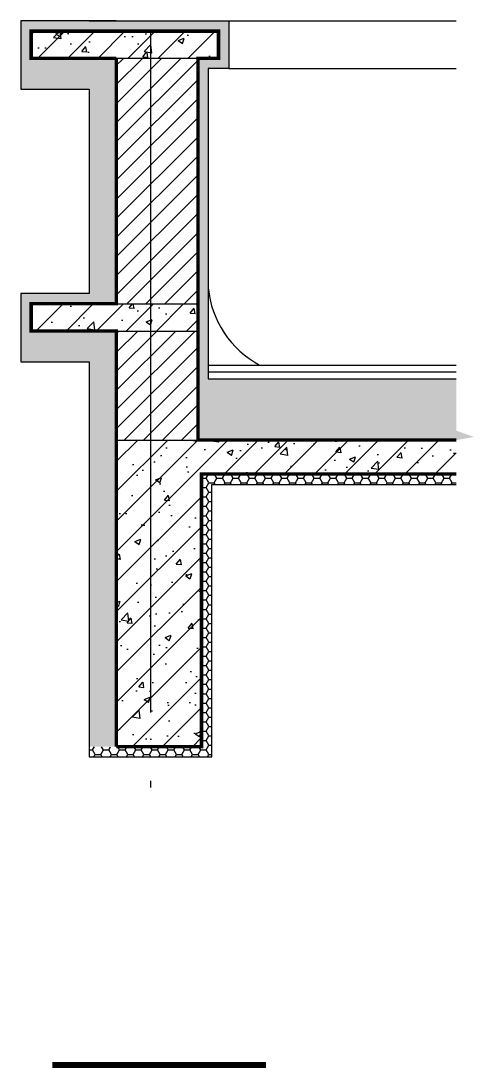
# Model space of a CAD drawing. Extents: x 28773 to 175644, y 7355 to 486294.
# Drawn here: x 136056 to 141377, y 25705 to 37997 of the extents above; entities that cross this region are included whole.
import ezdxf

# ---------------------------------------------------------------- set-up
doc = ezdxf.new("R2010")
doc.units = 0
doc.header["$LTSCALE"] = 1000
doc.header["$MEASUREMENT"] = 0
doc.linetypes.add('DOTE', pattern=[2.42, 2, -0.2, 0.02, -0.2])
for name, color, linetype in [('DIM_SYMB', 3, 'Continuous'), ('DOTE', 1, 'DOTE'), ('立面', 43, 'Continuous')]:
    doc.layers.add(name, color=color, linetype=linetype)
pattern_1 = [(45, (-1000217.185, -240885.81), (-44.194174, 44.194174), []), (50, (-1000217.18, -240885.81), (179.315046, -15.688034), [18.75, -206.25]), (355, (-1000217.18, -240885.81), (-34.687833, 188.048033), [15, -165]), (100.4514, (-1000202.24, -240887.12), (144.627345, 172.359886), [15.935047, -175.285528]), (46.1842, (-1000217.18, -240835.81), (266.81026, -41.379754), [28.125, -309.375]), (96.6356, (-1000194.95, -240839.26), (233.665676, 243.52947), [23.90257, -262.92825]), (351.1842, (-1000217.18, -240835.8), (233.665486, 243.52965), [22.5, -247.5]), (21, (-1000192.18, -240848.31), (149.226763, -100.654723), [18.75, -206.25]), (326, (-1000192.18, -240848.31), (60.828833, 181.28751), [15, -165]), (71.4514, (-1000179.75, -240856.7), (210.055657, 80.632624), [15.935047, -175.285528]), (37.5, (-1000217.185, -240885.81), (3.039964, 83.2234635), [0, -163, 0, -167.5, 0, -165.625]), (7.5, (-1000217.185, -240885.81), (65.767384, 98.602928), [0, -95.5, 0, -159.25, 0, -63.125]), (327.5, (-1000272.935, -240885.81), (133.455609, -5.638718), [0, -62.5, 0, -195, 0, -258.75]), (317.5, (-1000297.93, -240885.81), (145.796542, 25.026246), [0, -81.25, 0, -129.5, 0, -183.75])]

# ---------------------------------------------------------------- blocks, each defined once
blk = doc.blocks.new('354634534535')
h = blk.add_hatch()
h.set_pattern_fill('HONEY', color=6, scale=10)
h.set_pattern_definition([(0, (-1000217.185, -240885.812), (23.8125, 13.74815), [15.875, -31.75]), (120, (-1000217.185, -240885.812), (-23.81249716, 13.74815493), [15.875, -31.75]), (60, (-1000217.185, -240885.812), (2.84e-06, 27.49630493), [-31.75, 15.875])])
h.paths.add_polyline_path([(-1284.7, -309), (-1204.7, -309), (-1204.7, 911), (-1454.7, 911), (-1454.7, 991), (-1204.7, 991), (-1204.7, 1711), (-1454.7, 1711), (-1454.7, 1791), (-904.7, 1791), (-904.7, 1711), (-964.7, 1711), (-964.7, 591), (-205.9, 591), (-154.4, 600.1), (-206.9, 618.7), (-206.9, 771), (-934.7, 771), (-934.7, 1681), (-874.7, 1681), (-874.7, 1821), (-1484.7, 1821), (-1484.7, 1621), (-1284.7, 1621), (-1284.7, 1021), (-1484.7, 1021), (-1484.7, 821), (-1284.7, 821)])
h = blk.add_hatch()
h.set_pattern_fill('钢筋混凝土', color=256, scale=25)
h.set_pattern_definition(pattern_1)
h.paths.add_polyline_path([(-964.7, 1711), (-904.7, 1711), (-904.7, 1791), (-1104.7, 1791), (-1104.7, 1711)])
h.paths.add_polyline_path([(-1104.7, 1711), (-1104.7, 1791), (-1204.7, 1791), (-1454.7, 1791), (-1454.7, 1711), (-1204.7, 1711)])
h = blk.add_hatch()
h.set_pattern_fill('ANSI31', color=256, scale=25)
h.set_pattern_definition([(45, (-1000217.185, -240885.812), (-28.0633004, 28.0633004), [])])
h.paths.add_polyline_path([(-964.7, 911), (-1104.7, 911), (-1104.7, 591), (-964.7, 591)])
h.paths.add_polyline_path([(-1104.7, 911), (-1204.7, 911), (-1204.7, 591), (-1104.7, 591)])
h.paths.add_polyline_path([(-964.7, 1711), (-1104.7, 1711), (-1104.7, 991), (-964.7, 991)])
h.paths.add_polyline_path([(-1104.7, 1711), (-1204.7, 1711), (-1204.7, 991), (-1104.7, 991)])
h = blk.add_hatch()
h.set_pattern_fill('钢筋混凝土', color=256, scale=25)
h.set_pattern_definition(pattern_1)
h.paths.add_polyline_path([(-964.7, 911), (-964.7, 991), (-1104.7, 991), (-1104.7, 911)])
h.paths.add_polyline_path([(-1104.7, 911), (-1104.7, 991), (-1204.7, 991), (-1454.7, 991), (-1454.7, 911), (-1204.7, 911)])
h.paths.add_polyline_path([(-1104.7, -309), (-954.7, -309), (-954.7, 491), (-206.9, 491), (-206.9, 562.5), (-259.4, 581.6), (-205.9, 591), (-1104.7, 591)])
h.paths.add_polyline_path([(-1204.7, -309), (-1104.7, -309), (-1104.7, 591), (-1204.7, 591)])
h = blk.add_hatch()
h.set_pattern_fill('HONEY', color=6, scale=10)
h.set_pattern_definition([(0, (-143051.794, -73864.172), (23.8125, 13.74815), [15.875, -31.75]), (120, (-143051.794, -73864.172), (-23.8124972, 13.7481549), [15.875, -31.75]), (60, (-143051.794, -73864.172), (2.8e-06, 27.4963049), [-31.75, 15.875])])
h.paths.add_polyline_path([(-206.9, 491), (-954.7, 491), (-954.7, -309), (-1104.7, -309), (-1104.7, -339), (-924.7, -339), (-924.7, 461), (-206.9, 461)])
h.paths.add_polyline_path([(-1104.7, -309), (-1204.7, -309), (-1284.7, -309), (-1284.7, -339), (-1104.7, -339)])
at = {"color": 6}
for points in [[(-1204.7, 1821), (-1484.7, 1821), (-1484.7, 1621), (-1284.7, 1621)], [(-1284.7, 1821), (-964.7, 1821), (-874.7, 1821), (-874.7, 1681), (-934.7, 1681), (-934.7, 771)], [(-1284.7, 1621), (-1284.7, 1021)], [(-1284.7, 1021), (-1484.7, 1021), (-1484.7, 821), (-1284.7, 821)], [(-1284.7, 821), (-1284.7, -339)], [(-1284.7, -339), (-924.7, -339), (-924.7, 461), (-206.9, 461)]]:
    blk.add_lwpolyline(points, dxfattribs=at)
for points in [[(-874.7, 1821), (-206.9, 1821)], [(-964.7, 1711), (-1204.7, 1711)], [(-874.7, 1681), (-206.9, 1681)], [(-1204.7, 991), (-964.7, 991)], [(-1204.7, 911), (-1204.7, 911)], [(-1204.7, 911), (-964.7, 911)], [(-934.7, 811), (-206.9, 811)], [(-934.7, 791), (-206.9, 791)], [(-1204.7, 591), (-206.9, 591)], [(-954.7, 491), (-954.7, -309)], [(-954.7, 491), (-206.9, 491)]]:
    blk.add_lwpolyline(points)
at = {"const_width": 10}
for points in [[(-1204.7, 1791), (-1454.7, 1791), (-1454.7, 1711), (-1204.7, 1711)], [(-1204.7, 1791), (-1204.7, 1791), (-904.7, 1791), (-904.7, 1711), (-964.7, 1711), (-964.7, 591), (-206.9, 591)], [(-1204.7, 1711), (-1204.7, 991), (-1454.7, 991), (-1454.7, 911), (-1204.7, 911), (-1204.7, -309)], [(-1204.7, -309), (-954.7, -309), (-954.7, 491), (-206.9, 491)], [(-206.9, 491), (-954.7, 491), (-954.7, -309)]]:
    blk.add_lwpolyline(points, dxfattribs=at)
at = {"color": 6}
blk.add_arc((-648.4, 1064.6), 287.6, 185.3474, 241.829, dxfattribs=at)
at = {"layer": 'DOTE'}
blk.add_lwpolyline([(-1104.7, 1791), (-1104.7, -508.8)], dxfattribs=at)
at = {"layer": '立面', "color": 6}
blk.add_lwpolyline([(-934.7, 771), (-206.9, 771)], dxfattribs=at)

msp = doc.modelspace()

# ---------------------------------------------------------------- linework, layer by layer
at = {"layer": 'DIM_SYMB', "const_width": 70}
msp.add_lwpolyline([(136423, 25740), (138933, 25740)], dxfattribs=at)

# ---------------------------------------------------------------- block references
at = {"xscale": 4, "yscale": 4, "zscale": 4}
msp.add_blockref('354634534535', (141995, 30713), dxfattribs=at)

doc.saveas('drawing.dxf')
